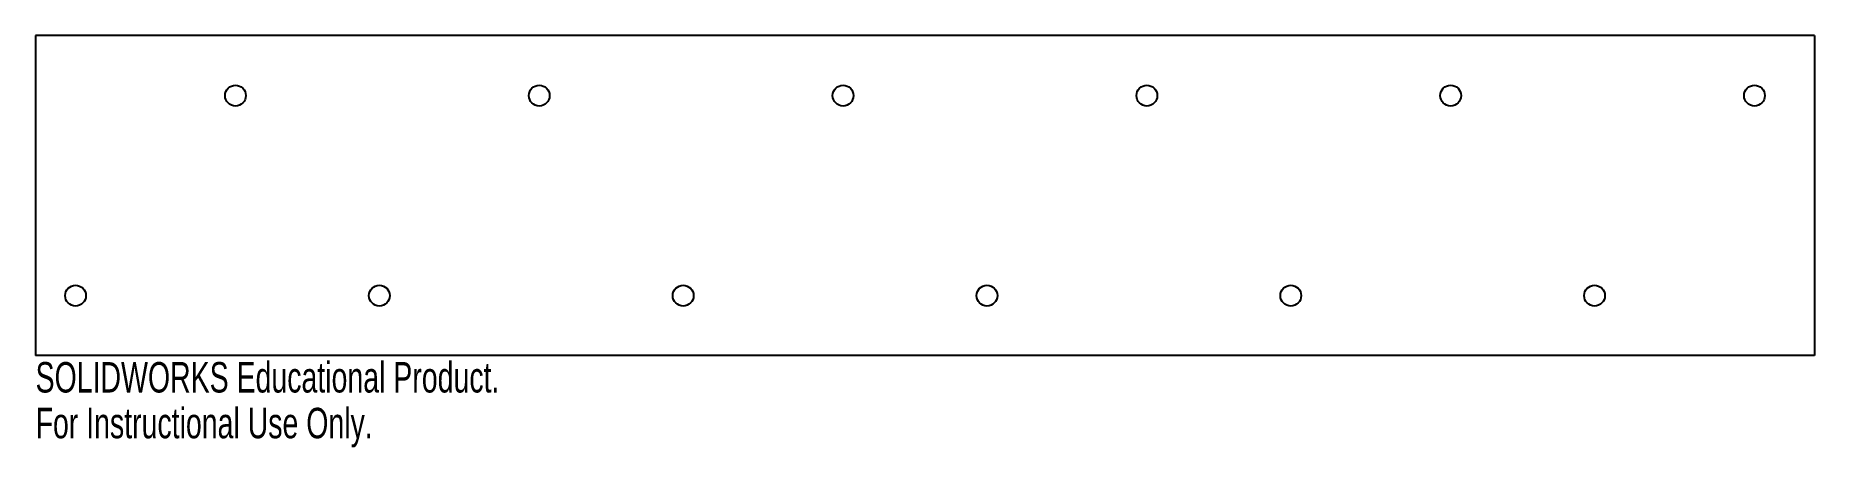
# Model space of a CAD drawing. Header units: inches. Extents: x 0 to 11.1, y -1.6 to 1.
import ezdxf

# ---------------------------------------------------------------- set-up
doc = ezdxf.new("R2010")
doc.units = ezdxf.units.IN
doc.header["$MEASUREMENT"] = 0
doc.styles.add('SLDTEXTSTYLE0', font='TXT', dxfattribs={"width": 0.7})

msp = doc.modelspace()

# ---------------------------------------------------------------- linework, layer by layer
at = {"color": 7, "linetype": 'Continuous', "lineweight": 25}
for p, q in [((0, 1), (0, -1)), ((11.125, 1), (0, 1)), ((11.125, 1), (11.125, -1)), ((11.125, -1), (0, -1))]:
    msp.add_line(p, q, dxfattribs=at)
for centre in [(1.25, 0.625), (3.15, 0.625), (5.05, 0.625), (6.95, 0.625), (8.85, 0.625), (10.75, 0.625), (0.25, -0.625), (2.15, -0.625), (4.05, -0.625), (5.95, -0.625), (7.85, -0.625), (9.75, -0.625)]:
    msp.add_circle(centre, 0.065, dxfattribs=at)

# ---------------------------------------------------------------- texts
at = {"color": 7, "linetype": 'Continuous', "char_height": 0.1903, "attachment_point": 1, "style": 'SLDTEXTSTYLE0'}
for s, insert in [('SOLIDWORKS Educational Product.', (0, -1.04)), ('For Instructional Use Only.', (0, -1.326))]:
    msp.add_mtext(s, dxfattribs=dict(at, insert=insert))

doc.saveas('drawing.dxf')
